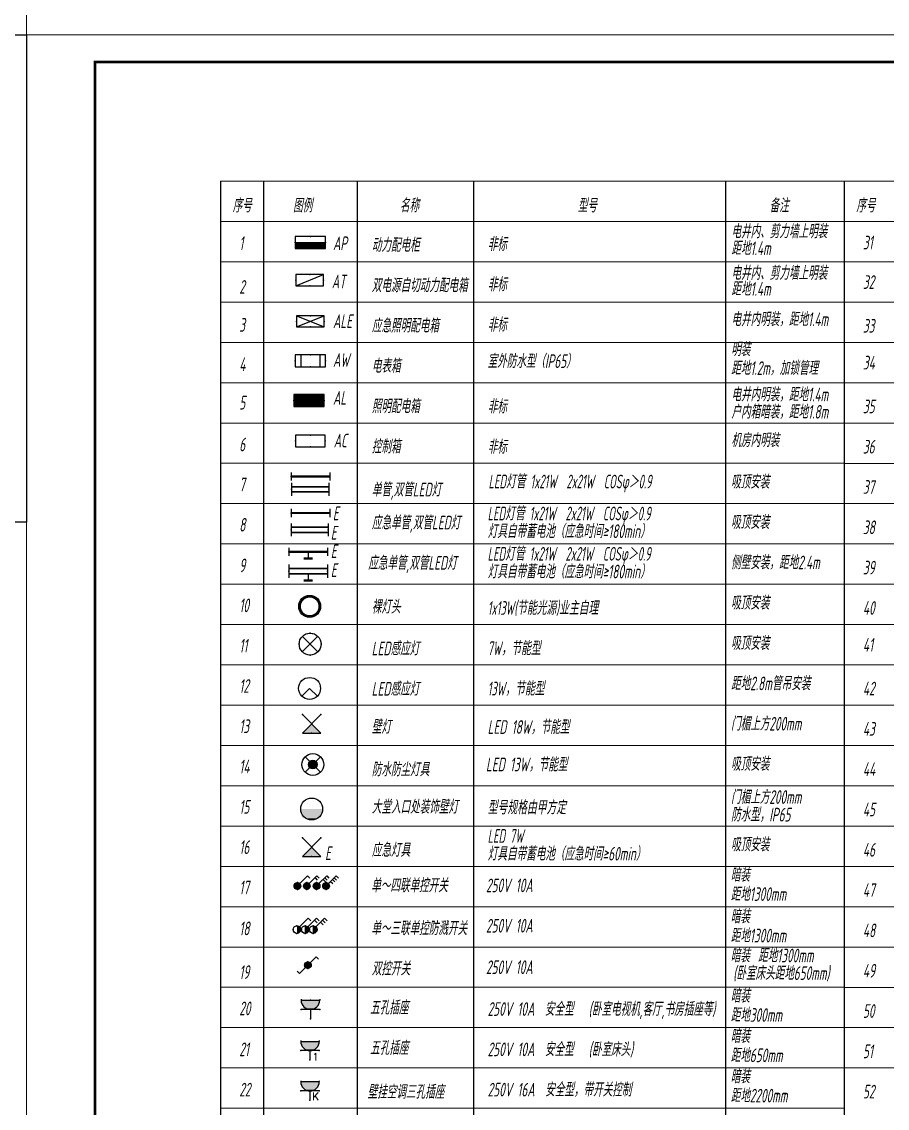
# Model space of a CAD drawing. Extents: x 3002737 to 4077523, y -995787 to -7267.
# Drawn here: x 3417173 to 3448794, y -678609 to -638912 of the extents above; entities that cross this region are included whole.
import ezdxf
from ezdxf.enums import TextEntityAlignment as Align

# ---------------------------------------------------------------- set-up
doc = ezdxf.new("R2010")
doc.units = 0
doc.header["$LTSCALE"] = 1000
doc.header["$MEASUREMENT"] = 0
doc.linetypes.add('CONTINOUS', pattern=[0])
doc.layers.get('0').update_dxf_attribs({"linetype": 'CONTINUOUS'})
doc.layers.add('DIM', color=3, linetype='CONTINUOUS', lineweight=20)
doc.layers.add('图框', color=147, linetype='CONTINUOUS', lineweight=20)
for name, color, linetype in [('EQUIP-插座', 3, 'CONTINUOUS'), ('EQUIP-照明', 3, 'CONTINUOUS'), ('EQUIP-箱柜', 3, 'CONTINUOUS'), ('TEL_TEXT', 7, 'CONTINUOUS'), ('text', 7, 'CONTINUOUS'), ('TK', 252, 'CONTINUOUS')]:
    doc.layers.add(name, color=color, linetype=linetype)
doc.styles.add('_TCH_LABEL', font='COMPLEX', dxfattribs={"bigfont": 'GBCBIG'})
doc.styles.add('_TEL_DIM', font='SIMPLEX', dxfattribs={"width": 0.8, "height": 3.5, "bigfont": 'HZTXT'})
doc.styles.add('HZTXT', font='gbeitc.shx', dxfattribs={"width": 0.8, "height": 400, "bigfont": 'hztxt.shx'})
doc.styles.get("Standard").update_dxf_attribs({"font": 'gbenor.shx', "bigfont": 'gbcbig.shx'})

# ---------------------------------------------------------------- blocks, each defined once
blk = doc.blocks.new('$equip$00001962')
for p, q in [((0.147, 0.356), (0.625, 0.833)), ((0.625, 0.833), (0.766, 0.692))]:
    blk.add_line(p, q)
blk.add_circle((0, 0.208), 0.208)
for p in [(-0.208, 0.208), (0, 0.417), (0, 0), (0.208, 0.208)]:
    blk.add_point(p)
for points in [[(-0.18, 0.313), (0.18, 0.313), (-0.208, 0.208), (0.208, 0.208)], [(-0.18, 0.104), (0.18, 0.104), (-0.208, 0.208), (0.208, 0.208)], [(-0.104, 0.389), (0.104, 0.389), (-0.18, 0.313), (0.18, 0.313)], [(-0.104, 0.028), (0.104, 0.028), (-0.18, 0.104), (0.18, 0.104)], [(0, 0.417), (0, 0.417), (-0.104, 0.389), (0.104, 0.389)], [(0, 0), (0, 0), (-0.104, 0.028), (0.104, 0.028)]]:
    blk.add_solid(points)
at = {"layer": 'TEL_TEXT', "style": '_TEL_DIM', "flags": 1}
blk.add_attdef('A', text='', height=0.00002, dxfattribs=at).set_placement((0, 0), align=Align.MIDDLE_CENTER)
blk = doc.blocks.new('$equip$00001963')
for p, q in [((0.147, 0.356), (0.625, 0.833)), ((0.512, 0.72), (0.653, 0.579)), ((0.625, 0.833), (0.766, 0.692))]:
    blk.add_line(p, q)
blk.add_circle((0, 0.208), 0.208)
for p in [(-0.208, 0.208), (0, 0.417), (0, 0), (0.208, 0.208)]:
    blk.add_point(p)
for points in [[(-0.18, 0.313), (0.18, 0.313), (-0.208, 0.208), (0.208, 0.208)], [(-0.18, 0.104), (0.18, 0.104), (-0.208, 0.208), (0.208, 0.208)], [(-0.104, 0.389), (0.104, 0.389), (-0.18, 0.313), (0.18, 0.313)], [(-0.104, 0.028), (0.104, 0.028), (-0.18, 0.104), (0.18, 0.104)], [(0, 0.417), (0, 0.417), (-0.104, 0.389), (0.104, 0.389)], [(0, 0), (0, 0), (-0.104, 0.028), (0.104, 0.028)]]:
    blk.add_solid(points)
at = {"layer": 'TEL_TEXT', "style": '_TEL_DIM', "flags": 1}
blk.add_attdef('A', text='', height=0.00002, dxfattribs=at).set_placement((0, 0), align=Align.MIDDLE_CENTER)
blk = doc.blocks.new('$equip$00001964')
for p, q in [((0.147, 0.356), (0.625, 0.833)), ((0.512, 0.72), (0.653, 0.579)), ((0.625, 0.833), (0.766, 0.692)), ((0.399, 0.607), (0.54, 0.466))]:
    blk.add_line(p, q)
blk.add_circle((0, 0.208), 0.208)
for p in [(-0.208, 0.208), (0, 0.417), (0, 0), (0.208, 0.208)]:
    blk.add_point(p)
for points in [[(-0.18, 0.313), (0.18, 0.313), (-0.208, 0.208), (0.208, 0.208)], [(-0.18, 0.104), (0.18, 0.104), (-0.208, 0.208), (0.208, 0.208)], [(-0.104, 0.389), (0.104, 0.389), (-0.18, 0.313), (0.18, 0.313)], [(-0.104, 0.028), (0.104, 0.028), (-0.18, 0.104), (0.18, 0.104)], [(0, 0.417), (0, 0.417), (-0.104, 0.389), (0.104, 0.389)], [(0, 0), (0, 0), (-0.104, 0.028), (0.104, 0.028)]]:
    blk.add_solid(points)
at = {"layer": 'TEL_TEXT', "style": '_TEL_DIM', "flags": 1}
blk.add_attdef('A', text='', height=0.00002, dxfattribs=at).set_placement((0, 0), align=Align.MIDDLE_CENTER)
blk = doc.blocks.new('$equip$00001965')
for p, q in [((0.147, 0.356), (0.625, 0.833)), ((0.512, 0.72), (0.653, 0.579)), ((0.625, 0.833), (0.766, 0.692)), ((0.286, 0.494), (0.427, 0.353)), ((0.399, 0.607), (0.54, 0.466))]:
    blk.add_line(p, q)
blk.add_circle((0, 0.208), 0.208)
for p in [(-0.208, 0.208), (0, 0.417), (0, 0), (0.208, 0.208)]:
    blk.add_point(p)
for points in [[(-0.18, 0.312), (0.18, 0.312), (-0.208, 0.208), (0.208, 0.208)], [(-0.18, 0.104), (0.18, 0.104), (-0.208, 0.208), (0.208, 0.208)], [(-0.104, 0.389), (0.104, 0.389), (-0.18, 0.312), (0.18, 0.312)], [(-0.104, 0.028), (0.104, 0.028), (-0.18, 0.104), (0.18, 0.104)], [(0, 0.417), (0, 0.417), (-0.104, 0.389), (0.104, 0.389)], [(0, 0), (0, 0), (-0.104, 0.028), (0.104, 0.028)]]:
    blk.add_solid(points)
at = {"layer": 'TEL_TEXT', "style": '_TEL_DIM', "flags": 1}
blk.add_attdef('A', text='', height=0.00002, dxfattribs=at).set_placement((0, 0), align=Align.MIDDLE_CENTER)
blk = doc.blocks.new('$equip$00001213')
for p, q in [((0.147, 0.356), (0.625, 0.833)), ((0.625, 0.833), (0.766, 0.692))]:
    blk.add_line(p, q)
blk.add_circle((0, 0.208), 0.208)
for p in [(-0.208, 0.208), (0, 0.417), (0, 0), (0.208, 0.208)]:
    blk.add_point(p)
for points in [[(0.104, 0.389), (0.104, 0.028), (0, 0.417), (0, 0)], [(0.18, 0.313), (0.18, 0.104), (0.104, 0.389), (0.104, 0.028)], [(0.208, 0.208), (0.208, 0.208), (0.18, 0.313), (0.18, 0.104)]]:
    blk.add_solid(points)
at = {"flags": 9}
blk.add_attdef('A', (0, 0), '', height=0.00002, dxfattribs=at)
blk = doc.blocks.new('$equip$00001214')
for p, q in [((0.147, 0.356), (0.625, 0.833)), ((0.512, 0.72), (0.653, 0.579)), ((0.625, 0.833), (0.766, 0.692)), ((0, 0.417), (0, 0))]:
    blk.add_line(p, q)
blk.add_circle((0, 0.208), 0.208)
for p in [(-0.208, 0.208), (0, 0.417), (0.208, 0.208), (0, 0)]:
    blk.add_point(p)
for points in [[(0.104, 0.389), (0.104, 0.028), (0, 0.417), (0, 0)], [(0.18, 0.313), (0.18, 0.104), (0.104, 0.389), (0.104, 0.028)], [(0.208, 0.208), (0.208, 0.208), (0.18, 0.313), (0.18, 0.104)]]:
    blk.add_solid(points)
at = {"flags": 9}
blk.add_attdef('A', (0, 0), '', height=0.00002, dxfattribs=at)
blk = doc.blocks.new('$equip$00001215')
for p, q in [((0.147, 0.356), (0.625, 0.833)), ((0.399, 0.607), (0.54, 0.466)), ((0.512, 0.72), (0.653, 0.579)), ((0.625, 0.833), (0.766, 0.692)), ((0, 0.417), (0, 0))]:
    blk.add_line(p, q)
blk.add_circle((0, 0.208), 0.208)
for p in [(-0.208, 0.208), (0, 0.417), (0, 0), (0.208, 0.208)]:
    blk.add_point(p)
for points in [[(0.104, 0.389), (0.104, 0.028), (0, 0.417), (0, 0)], [(0.18, 0.313), (0.18, 0.104), (0.104, 0.389), (0.104, 0.028)], [(0.208, 0.208), (0.208, 0.208), (0.18, 0.313), (0.18, 0.104)]]:
    blk.add_solid(points)
at = {"flags": 9}
blk.add_attdef('A', (0, 0), '', height=0.00002, dxfattribs=at)
blk = doc.blocks.new('$equip$00001208')
for p, q in [((0.147, 0.356), (0.512, 0.72)), ((0.512, 0.72), (0.653, 0.579)), ((-0.147, 0.061), (-0.512, -0.304)), ((-0.512, -0.304), (-0.653, -0.162))]:
    blk.add_line(p, q)
blk.add_circle((0, 0.208), 0.208)
for points in [[(-0.18, 0.312), (0.18, 0.312), (-0.208, 0.208), (0.208, 0.208)], [(-0.18, 0.104), (0.18, 0.104), (-0.208, 0.208), (0.208, 0.208)], [(-0.104, 0.389), (0.104, 0.389), (-0.18, 0.312), (0.18, 0.312)], [(-0.104, 0.028), (0.104, 0.028), (-0.18, 0.104), (0.18, 0.104)], [(0, 0.417), (0, 0.417), (-0.104, 0.389), (0.104, 0.389)], [(0, 0), (0, 0), (-0.104, 0.028), (0.104, 0.028)]]:
    blk.add_solid(points)
at = {"layer": 'EQUIP-照明'}
for p in [(-0.208, 0.208), (0, 0.417), (0, 0), (0.208, 0.208)]:
    blk.add_point(p, dxfattribs=at)
at = {"layer": 'EQUIP-照明', "flags": 9}
blk.add_attdef('A', (0, 0), '', height=0.00002, dxfattribs=at)
blk = doc.blocks.new('$equip$00001159')
for p, q in [((-1.2, 0.25), (-1.2, -0.25)), ((-1.2, 0), (1.2, 0)), ((1.2, 0.25), (1.2, -0.25))]:
    blk.add_line(p, q)
at = {"const_width": 0.14}
blk.add_lwpolyline([(-1.2, 0), (1.2, 0)], dxfattribs=at)
at = {"layer": 'EQUIP-照明'}
for p in [(-1.2, 0), (0, 0), (1.2, 0)]:
    blk.add_point(p, dxfattribs=at)
at = {"layer": 'EQUIP-照明', "flags": 9}
blk.add_attdef('A', (0, 0), '', height=0.00002, dxfattribs=at)
blk = doc.blocks.new('$equip$00001160')
for p, q in [((-1.2, 0.417), (-1.2, -0.417)), ((-1.2, 0.167), (1.2, 0.167)), ((1.2, 0.417), (1.2, -0.417)), ((-1.2, -0.167), (1.2, -0.167))]:
    blk.add_line(p, q)
at = {"const_width": 0.1}
for points in [[(-1.2, 0.167), (1.2, 0.167)], [(-1.2, -0.167), (1.2, -0.167)]]:
    blk.add_lwpolyline(points, dxfattribs=at)
at = {"layer": 'EQUIP-照明'}
for p in [(-1.2, 0), (0, 0.167), (1.2, 0), (0, -0.167)]:
    blk.add_point(p, dxfattribs=at)
at = {"layer": 'EQUIP-照明', "flags": 9}
blk.add_attdef('A', (0, 0), '', height=0.00002, dxfattribs=at)
blk = doc.blocks.new('$equip$00002539')
for p, q in [((-0.354, 0.354), (0.354, -0.354)), ((0.354, 0.354), (-0.354, -0.354))]:
    blk.add_line(p, q)
at = {"const_width": 0.032}
blk.add_lwpolyline([(-0.5, 0, 1), (0.5, 0, 1), (-0.5, 0, 0.911406)], format="xyb", dxfattribs=at)
blk.add_circle((0, 0), 0.5)
for p in [(0, 0.5), (-0.5, 0), (0.5, 0), (0, -0.5)]:
    blk.add_point(p)
at = {"color": 7, "style": '_TEL_DIM', "flags": 1}
blk.add_attdef('A', text='', height=0.00002, dxfattribs=at).set_placement((0, 0), align=Align.MIDDLE_CENTER)
blk = doc.blocks.new('$equip$00001149')
for p, q in [((-0.354, 0.354), (0.354, -0.354)), ((0.354, 0.354), (-0.354, -0.354))]:
    blk.add_line(p, q)
for radius in [0.5, 0.2]:
    blk.add_circle((0, 0), radius)
for points in [[(-0.173, 0.1), (0.173, 0.1), (-0.2, 0), (0.2, 0)], [(-0.173, -0.1), (0.173, -0.1), (-0.2, 0), (0.2, 0)], [(-0.1, 0.173), (0.1, 0.173), (-0.173, 0.1), (0.173, 0.1)], [(0, 0.2), (0, 0.2), (-0.1, 0.173), (0.1, 0.173)], [(-0.1, -0.173), (0.1, -0.173), (-0.173, -0.1), (0.173, -0.1)], [(0, -0.2), (0, -0.2), (-0.1, -0.173), (0.1, -0.173)]]:
    blk.add_solid(points)
at = {"flags": 9}
blk.add_attdef('A', (0, 0), '', height=0.00002, dxfattribs=at)
blk = doc.blocks.new('$equip$00001154')
for p, q in [((0, 0.283), (0, -0.283)), ((0, 0.283), (0.566, -0.283)), ((0.566, 0.283), (0, -0.283))]:
    blk.add_line(p, q)
for p in [(0, 0.004), (0.283, 0), (0.566, 0.283), (0.566, -0.283)]:
    blk.add_point(p)
blk.add_solid([(0, -0.283), (0.283, 0), (0, 0.283)])
at = {"layer": 'TEL_TEXT', "style": '_TEL_DIM', "flags": 1}
blk.add_attdef('A', text='', height=0.00002, dxfattribs=at).set_placement((0, 0), align=Align.MIDDLE_CENTER)
blk = doc.blocks.new('$equip$00001165')
for p, q in [((-1.2, 0.995), (-1.2, 0.162)), ((-1.2, 0.745), (1.2, 0.745)), ((1.2, 0.995), (1.2, 0.162)), ((-1.2, 0.412), (1.2, 0.412)), ((0, 0.412), (0, 0))]:
    blk.add_line(p, q)
for points, const_width in [([(-1.2, 0.745), (1.2, 0.745)], 0.1), ([(-1.2, 0.412), (1.2, 0.412)], 0.1), ([(-0.282, 0), (0.282, 0)], 0.14)]:
    blk.add_lwpolyline(points, dxfattribs=dict(const_width=const_width))
for p in [(0, 0.745), (-1.2, 0.579), (0, 0), (1.2, 0.579)]:
    blk.add_point(p)
at = {"flags": 9}
blk.add_attdef('A', (0, 0), '', height=0.00002, dxfattribs=at)
blk = doc.blocks.new('$equip$00001164')
for p, q in [((-1.2, 0.662), (-1.2, 0.162)), ((-1.2, 0.412), (1.2, 0.412)), ((0, 0.412), (0, 0)), ((0, 0), (0, 0)), ((1.2, 0.662), (1.2, 0.162))]:
    blk.add_line(p, q)
at = {"const_width": 0.14}
for points in [[(-1.2, 0.412), (1.2, 0.412)], [(-0.282, 0), (0.282, 0)]]:
    blk.add_lwpolyline(points, dxfattribs=at)
for p in [(-1.2, 0.412), (0, 0.412), (0, 0), (1.2, 0.412)]:
    blk.add_point(p)
at = {"flags": 9}
blk.add_attdef('A', (0, 0), '', height=0.00002, dxfattribs=at)
blk = doc.blocks.new('$equip$00001428')
for p, q in [((0.75, 0.6), (-0.75, 0.6)), ((-0.75, 0.6), (-0.75, 0)), ((-0.469, 0.6), (-0.469, 0)), ((0.469, 0.6), (0.469, 0)), ((0.75, 0), (0.75, 0.6)), ((-0.75, 0), (0.75, 0))]:
    blk.add_line(p, q)
for p in [(0, 0.6), (-0.75, 0.3), (0, 0), (0.75, 0.3)]:
    blk.add_point(p)
at = {"style": '_TCH_LABEL', "flags": 9}
blk.add_attdef('A', (0, 0), '', height=0.00002, dxfattribs=at)
blk = doc.blocks.new('*X10')
at = {"color": 0}
for p, q in [((-250, 33), (-183, 100)), ((-250, 68), (-218, 100)), ((-247, 0), (-147, 100)), ((-212, 0), (-112, 100)), ((-177, 0), (-77, 100)), ((-141, 0), (-41, 100)), ((-106, 0), (-6, 100)), ((-71, 0), (29, 100)), ((-35, 0), (65, 100)), ((0, 0), (100, 100)), ((35, 0), (135, 100)), ((71, 0), (171, 100)), ((106, 0), (206, 100)), ((141, 0), (241, 100)), ((177, 0), (250, 73)), ((212, 0), (250, 38)), ((247, 0), (250, 3))]:
    blk.add_line(p, q, dxfattribs=at)
blk = doc.blocks.new('$equip$00001414')
for p, q in [((0.75, 0.6), (-0.75, 0.6)), ((-0.75, 0.6), (-0.75, 0)), ((0.75, 0), (0.75, 0.6)), ((-0.75, 0.3), (0.75, 0.3)), ((-0.75, 0), (0.75, 0))]:
    blk.add_line(p, q)
at = {"const_width": 0.3}
blk.add_lwpolyline([(-0.75, 0.15), (0.75, 0.15)], dxfattribs=at)
for p in [(0, 0.6), (-0.75, 0.3), (0, 0), (0.75, 0.3)]:
    blk.add_point(p)
at = {"xscale": 0.00300000000061118, "yscale": 0.00300000000061118, "zscale": 0.00300000000061118}
blk.add_blockref('*X10', (0, 0), dxfattribs=at)
at = {"style": '_TCH_LABEL', "flags": 9}
blk.add_attdef('A', (0, 0), '', height=0.00002, dxfattribs=at)
blk = doc.blocks.new('*X8')
at = {"color": 0}
for p, q in [((-250, 33), (-83, 200)), ((-250, 68), (-118, 200)), ((-250, 104), (-154, 200)), ((-250, 139), (-189, 200)), ((-250, 174), (-224, 200)), ((-247, 0), (-47, 200)), ((-212, 0), (-12, 200)), ((-177, 0), (23, 200)), ((-141, 0), (59, 200)), ((-106, 0), (94, 200)), ((-71, 0), (129, 200)), ((-35, 0), (165, 200)), ((0, 0), (200, 200)), ((35, 0), (235, 200)), ((71, 0), (250, 179)), ((106, 0), (250, 144)), ((141, 0), (250, 109)), ((177, 0), (250, 73)), ((212, 0), (250, 38)), ((247, 0), (250, 3))]:
    blk.add_line(p, q, dxfattribs=at)
blk = doc.blocks.new('$equip$00001421')
for p, q in [((0.75, 0.6), (-0.75, 0.6)), ((-0.75, 0.6), (-0.75, 0)), ((0.75, 0), (0.75, 0.6)), ((-0.75, 0), (0.75, 0))]:
    blk.add_line(p, q)
at = {"const_width": 0.6}
blk.add_lwpolyline([(-0.75, 0.3), (0.75, 0.3)], dxfattribs=at)
for p in [(0, 0.6), (-0.75, 0.3), (0, 0), (0.75, 0.3)]:
    blk.add_point(p)
at = {"xscale": 0.00300000000061118, "yscale": 0.00300000000061118, "zscale": 0.00300000000061118}
blk.add_blockref('*X8', (0, 0), dxfattribs=at)
at = {"style": '_TCH_LABEL', "flags": 9}
blk.add_attdef('A', (0, 0), '', height=0.00002, dxfattribs=at)
blk = doc.blocks.new('$equip$00001416')
for p, q in [((0.75, 0.6), (-0.75, 0.6)), ((-0.75, 0), (0.75, 0.6)), ((-0.75, 0.6), (-0.75, 0)), ((0.75, 0), (0.75, 0.6)), ((-0.75, 0), (0.75, 0))]:
    blk.add_line(p, q)
for p in [(0, 0.6), (-0.75, 0.3), (0, 0), (0.75, 0.3)]:
    blk.add_point(p)
at = {"style": '_TCH_LABEL', "flags": 9}
blk.add_attdef('A', (0, 0), '', height=0.00002, dxfattribs=at)
blk = doc.blocks.new('$equip$00001424')
for p, q in [((-0.75, 0), (0.75, 0.6)), ((-0.75, 0.6), (0.75, 0)), ((0.75, 0.6), (-0.75, 0.6)), ((-0.75, 0.6), (-0.75, 0)), ((0.75, 0), (0.75, 0.6)), ((-0.75, 0), (0.75, 0))]:
    blk.add_line(p, q)
for p in [(0, 0.6), (-0.75, 0.3), (0, 0), (0.75, 0.3)]:
    blk.add_point(p)
at = {"style": '_TCH_LABEL', "flags": 9}
blk.add_attdef('A', (0, 0), '', height=0.00002, dxfattribs=at)
blk = doc.blocks.new('$equip$00001413')
for p, q in [((0.75, 0.6), (-0.75, 0.6)), ((-0.75, 0.6), (-0.75, 0)), ((0.75, 0), (0.75, 0.6)), ((-0.75, 0), (0.75, 0))]:
    blk.add_line(p, q)
for p in [(0, 0.6), (-0.75, 0.3), (0, 0), (0.75, 0.3)]:
    blk.add_point(p)
at = {"style": '_TCH_LABEL', "flags": 9}
blk.add_attdef('A', (0, 0), '', height=0.00002, dxfattribs=at)
blk = doc.blocks.new('$equip$00001151')
blk.add_circle((0, 0.5), 0.5)
for points in [[(0.433, 0.25), (-0.433, 0.25), (0.5, 0.5), (-0.5, 0.5)], [(0.25, 0.067), (-0.25, 0.067), (0.433, 0.25), (-0.433, 0.25)], [(0, 0), (0, 0), (0.25, 0.067), (-0.25, 0.067)]]:
    blk.add_solid(points)
at = {"flags": 9}
blk.add_attdef('A', (0, 0), '', height=0.00002, dxfattribs=at)
blk = doc.blocks.new('$equip$00001237')
for p, q in [((-0.5, 1.05), (-0.5, 1)), ((-0.5, 1), (0.5, 1)), ((0.5, 1.05), (0.5, 1)), ((0.5, 0.5), (-0.5, 0.5)), ((0, 0.5), (0, 0))]:
    blk.add_line(p, q)
blk.add_arc((0, 1), 0.5, 180, 0)
for p in [(0, 1), (-0.5, 0.5), (0, 0), (0.5, 0.5)]:
    blk.add_point(p)
for points in [[(0.433, 0.75), (-0.433, 0.75), (0.5, 1), (-0.5, 1)], [(0.25, 0.567), (-0.25, 0.567), (0.433, 0.75), (-0.433, 0.75)], [(0, 0.5), (0, 0.5), (0.25, 0.567), (-0.25, 0.567)]]:
    blk.add_solid(points)
at = {"flags": 9}
blk.add_attdef('A', (0, 0), '', height=0.00002, dxfattribs=at)
blk = doc.blocks.new('$equip$00001764')
for p, q in [((-0.5, 1.05), (-0.5, 1)), ((-0.5, 1), (0.5, 1)), ((0.5, 1.05), (0.5, 1)), ((0.5, 0.5), (-0.5, 0.5)), ((0, 0.5), (0, 0))]:
    blk.add_line(p, q)
blk.add_arc((0, 1), 0.5, 180, 0)
for p in [(-0.5, 0.5), (0, 0), (0.5, 0.5)]:
    blk.add_point(p)
for points in [[(0.433, 0.75), (-0.433, 0.75), (0.5, 1), (-0.5, 1)], [(0.25, 0.567), (-0.25, 0.567), (0.433, 0.75), (-0.433, 0.75)], [(0, 0.5), (0, 0.5), (0.25, 0.567), (-0.25, 0.567)]]:
    blk.add_solid(points)
at = {"color": 7, "style": '_TEL_DIM'}
blk.add_attdef('$TEXT$', text='', height=0.4, dxfattribs=at).set_placement((0.303, 0.211), align=Align.MIDDLE_CENTER)
at = {"color": 7, "style": '_TEL_DIM', "flags": 1}
blk.add_attdef('A', text='', height=0.00002, dxfattribs=at).set_placement((0, 0), align=Align.MIDDLE_CENTER)
blk = doc.blocks.new('$equip$00001176')
for q in [(-0.354, -0.354), (0.354, -0.354)]:
    blk.add_line((0, 0), q)
blk.add_circle((0, 0), 0.5)
at = {"style": '_TCH_LABEL', "flags": 9}
blk.add_attdef('A', (0, 0), '', height=0.00002, dxfattribs=at)
blk = doc.blocks.new('$equip$00001150')
at = {"const_width": 0.1}
blk.add_lwpolyline([(-0.45, 0, 1), (0.45, 0, 1)], format="xyb", close=True, dxfattribs=at)
blk.add_circle((0, 0), 0.5)
at = {"flags": 9}
blk.add_attdef('A', (0, 0), '', height=0.00002, dxfattribs=at)

msp = doc.modelspace()

# ---------------------------------------------------------------- linework, layer by layer
at = {"layer": 'DIM', "color": 2, "linetype": 'Continuous'}
for p, q in [((3424439.4, -644737), (3447223.5, -644737)), ((3447223.5, -644737.5), (3462036, -644737.5)), ((3424439.4, -646209.7), (3447223.5, -646209.7)), ((3447223.5, -646210.2), (3462036, -646210.2)), ((3424439.4, -647682.4), (3447223.5, -647682.4)), ((3447223.5, -647682.9), (3462036, -647682.9)), ((3424439.4, -649155.1), (3447223.5, -649155.1)), ((3447223.5, -649155.6), (3462036, -649155.6)), ((3424439.4, -650627.7), (3447223.5, -650627.7)), ((3447223.5, -650628.3), (3462036, -650628.3)), ((3424439.4, -652100.4), (3447223.5, -652100.4)), ((3447223.5, -652101), (3462036, -652101)), ((3424439.4, -653573.1), (3447223.5, -653573.1)), ((3447223.5, -653573.6), (3462036, -653573.6)), ((3424439.4, -655045.8), (3447223.5, -655045.8)), ((3447223.5, -655046.3), (3462036, -655046.3)), ((3424439.4, -656518.5), (3447223.5, -656518.5)), ((3447223.5, -656519), (3462036, -656519)), ((3424439.4, -657991.2), (3447223.5, -657991.2)), ((3447223.5, -657991.7), (3462036, -657991.7)), ((3424439.4, -659463.9), (3447223.5, -659463.9)), ((3447223.5, -659464.4), (3462036, -659464.4)), ((3424439.4, -660936.6), (3447223.5, -660936.6)), ((3447223.5, -660937.1), (3462036, -660937.1)), ((3424439.4, -662409.3), (3447223.5, -662409.3)), ((3447223.5, -662409.8), (3462036, -662409.8)), ((3424439.4, -663882), (3447223.5, -663882)), ((3447223.5, -663882.5), (3462036, -663882.5)), ((3424439.4, -665354.7), (3447223.5, -665354.7)), ((3424439.4, -665354.7), (3447223.5, -665354.7)), ((3447223.5, -665355.2), (3462036, -665355.2)), ((3424439.4, -666827.4), (3447223.5, -666827.4)), ((3447223.5, -666827.9), (3462036, -666827.9)), ((3424439.4, -668300.1), (3447223.5, -668300.1)), ((3424439.4, -668300.1), (3447223.5, -668300.1)), ((3424439.4, -668300.1), (3447223.5, -668300.1)), ((3424439.4, -668300.1), (3447223.5, -668300.1)), ((3447223.5, -668300.6), (3462036, -668300.6)), ((3424439.4, -669772.8), (3447223.5, -669772.8)), ((3424439.4, -669772.8), (3447223.5, -669772.8)), ((3447223.5, -669773.3), (3462036, -669773.3)), ((3424439.4, -671245.5), (3447223.5, -671245.5)), ((3447223.5, -671245.5), (3462036, -671245.5)), ((3424439.4, -672718.1), (3447223.5, -672718.1)), ((3447223.5, -672718.1), (3462036, -672718.1)), ((3447223.5, -672718.7), (3448793.9, -672718.7)), ((3424439.4, -674190.8), (3447223.5, -674190.8)), ((3424439.4, -674190.8), (3447223.5, -674190.8)), ((3424439.4, -674190.8), (3447223.5, -674190.8)), ((3424439.4, -674190.8), (3447223.5, -674190.8)), ((3424439.4, -674190.8), (3447223.5, -674190.8)), ((3447223.5, -674191.4), (3448793.9, -674191.4)), ((3447223.5, -674191.4), (3462036, -674191.4)), ((3424439.4, -675663.5), (3447223.5, -675663.5)), ((3424439.4, -675663.5), (3447223.5, -675663.5)), ((3447223.5, -675663.5), (3462036, -675663.5)), ((3447223.5, -675664.1), (3448793.9, -675664.1)), ((3424439.4, -677136.2), (3447223.5, -677136.2)), ((3447223.5, -677136.7), (3448793.9, -677136.7)), ((3447223.5, -677136.7), (3462036, -677136.7)), ((3424439.4, -678608.9), (3447223.5, -678608.9))]:
    msp.add_line(p, q, dxfattribs=at)
at = {"layer": 'text', "color": 2}
msp.add_lwpolyline([(3417351.8, -657194.9), (3387353.6, -657194.9), (3387353.6, -639386.6), (3417351.8, -639386.6)], close=True, dxfattribs=at)
at = {"layer": 'TK', "color": 2}
for p, q in [((3424439.4, -644737), (3424439.4, -693335.9)), ((3426009.8, -644737), (3426009.8, -693335.9)), ((3429428.2, -644737), (3429428.2, -693335.9)), ((3433681.4, -644737), (3433681.4, -693335.9)), ((3442879.6, -644737), (3442879.6, -693335.9)), ((3447223.5, -644737), (3447223.5, -668300.1)), ((3447223.5, -644737.5), (3447223.5, -693335.9)), ((3447223.5, -646209.7), (3447223.5, -693335.9))]:
    msp.add_line(p, q, dxfattribs=at)
at = {"layer": '图框'}
for points in [[(3417351.8, -597432.4), (3476751.6, -597432.4), (3476751.6, -639386.6), (3417351.8, -639386.6)], [(3417351.8, -639386.6), (3501451.8, -639386.6), (3501451.8, -698786.6), (3417351.8, -698786.6)]]:
    msp.add_lwpolyline(points, close=True, dxfattribs=at)
at = {"layer": '图框', "const_width": 100}
msp.add_lwpolyline([(3500451.8, -697786.6), (3500451.8, -640386.6), (3419851.8, -640386.6), (3419851.8, -697786.6)], close=True, dxfattribs=at)

# ---------------------------------------------------------------- block references
at = {"layer": 'EQUIP-插座', "xscale": 678.8571428656578, "yscale": 678.8571428656578, "zscale": 678.8571428656578}
msp.add_blockref('$equip$00001237', (3427719, -675340.7), dxfattribs=at)
at = {"layer": 'EQUIP-插座'}
ref = msp.add_blockref('$equip$00001764', (3427703.9, -676842.9), dxfattribs=dict(at, xscale=678.8571428656578, yscale=678.8571428656578, zscale=678.8571428656578))
ref.add_attrib('$TEXT$', '1', dxfattribs={"layer": '0', "color": 7, "height": 271.5, "style": '_TEL_DIM'}).set_placement((3427909.6, -676728.4), align=Align.MIDDLE_CENTER)
at = {"layer": 'EQUIP-插座', "xscale": 678.8571428656578, "yscale": 678.8571428656578, "zscale": 678.8571428656578}
msp.add_blockref('$equip$00001764', (3427703.9, -678315.5), dxfattribs=at).add_auto_attribs({'$TEXT$': 'K'})
at = {"layer": 'EQUIP-照明'}
for name, p, xscale, yscale, zscale in [('$equip$00001159', (3427719, -655531), 589.285714328289, 589.285714328289, 589.285714328289), ('$equip$00001160', (3427711.3, -655995.2), 565.714285671711, 565.714285671711, 565.714285671711), ('$equip$00001159', (3427719, -656860.9), 589.285714328289, 589.285714328289, 589.285714328289), ('$equip$00001160', (3427694.9, -657474.5), 565.714285671711, 565.714285671711, 565.714285671711), ('$equip$00001164', (3427637.6, -658526.7), 589, 589, 589), ('$equip$00001165', (3427637.6, -659326.9), 589, 589, 589), ('$equip$00001150', (3427693.6, -660272.6), 800, 800, 800), ('$equip$00002539', (3427707.6, -661649.9), 800, 800, 800), ('$equip$00001176', (3427689.6, -663269.1), 800, 800, 800), ('$equip$00001149', (3427806.9, -666052.3), 800, 800, 800), ('$equip$00001151', (3427766.6, -668074.1), 800, 800, 800), ('$equip$00001962', (3427242.9, -670611.2), 589.285714328289, 589.285714328289, 589.285714328289), ('$equip$00001963', (3427586.2, -670611.2), 589.285714328289, 589.285714328289, 589.285714328289), ('$equip$00001964', (3427946.6, -670611.2), 589.285714328289, 589.285714328289, 589.285714328289), ('$equip$00001965', (3428289.9, -670611.2), 589.285714328289, 589.285714328289, 589.285714328289), ('$equip$00001208', (3427626.2, -673506.1), 600, 600, 600)]:
    msp.add_blockref(name, p, dxfattribs=dict(at, xscale=xscale, yscale=yscale, zscale=zscale))
at = {"layer": 'EQUIP-照明', "xscale": 1200, "yscale": 1200, "zscale": 1200, "rotation": 90}
for p in [(3427766.4, -664904), (3427766.4, -669406.7)]:
    msp.add_blockref('$equip$00001154', p, dxfattribs=at)
at = {"layer": 'EQUIP-照明', "linetype": 'ByBlock', "xscale": 662.9464285969734, "yscale": 662.9464285969734, "zscale": 662.9464285969734}
for name, p in [('$equip$00001213', (3427227.6, -672218.1)), ('$equip$00001214', (3427531.7, -672218.1)), ('$equip$00001215', (3427825.4, -672218.1))]:
    msp.add_blockref(name, p, dxfattribs=at)
at = {"layer": 'EQUIP-箱柜', "linetype": 'CONTINOUS', "xscale": 736.6071428656578, "yscale": 736.6071428656578, "zscale": 736.6071428656578}
msp.add_blockref('$equip$00001414', (3427719, -647200.5), dxfattribs=at)
at = {"layer": 'EQUIP-箱柜'}
for name, p, xscale, yscale, zscale in [('$equip$00001416', (3427692.5, -648556.2), 678.8571428656578, 678.8571428656578, 678.8571428656578), ('$equip$00001424', (3427719, -650061.6), 678.8571428656578, 678.8571428656578, 678.8571428656578), ('$equip$00001421', (3427667.7, -652969.8), 736.6071428656578, 736.6071428656578, 736.6071428656578), ('$equip$00001413', (3427719, -654443.1), 720, 720, 720)]:
    msp.add_blockref(name, p, dxfattribs=dict(at, xscale=xscale, yscale=yscale, zscale=zscale))
at = {"layer": 'EQUIP-箱柜', "ltscale": 5, "xscale": 736.6071428656578, "yscale": 736.6071428656578, "zscale": 736.6071428656578}
msp.add_blockref('$equip$00001428', (3427719, -651521.1), dxfattribs=at)

# ---------------------------------------------------------------- texts
at = {"color": 0, "style": 'HZTXT'}
for s, width, p in [('序号', 0.7, (3424873.1, -645876.6)), ('图例', 0.7, (3427083, -645876.6)), ('名称', 0.7, (3430985.1, -645876.6)), ('型号', 0.7, (3437485.6, -645876.6)), ('备注', 0.7, (3444492.1, -645876.6)), ('序号', 0.7, (3447657.2, -645877.1)), ('电井内、剪力墙上明装', 0.7, (3443096, -646821.7)), ('1', 0.7, (3425120.7, -647252.1)), ('AP', 0.7, (3428545.1, -647257.1)), ('动力配电柜', 0.7, (3429957.8, -647321.3)), ('非标', 0.7, (3434194.2, -647286.1)), ('距地1.4m', 0.7, (3443096, -647436.9)), ('31', 0.7, (3447904.8, -647231.4)), ('电井内、剪力墙上明装', 0.7, (3443096, -648342.5)), ('AT', 0.7, (3428500.9, -648651.9)), ('双电源自切动力配电箱', 0.7, (3429957.8, -648794)), ('非标', 0.7, (3434195.2, -648758.8)), ('32', 0.7, (3447904.8, -648673)), ('2', 0.7, (3425120.7, -648850.2)), ('距地1.4m', 0.7, (3443096, -648922.5)), ('3', 0.7, (3425120.7, -650238.2)), ('ALE', 0.7, (3428545.1, -650104.8)), ('ALE', 0.7, (3428545.1, -650104.8)), ('应急照明配电箱', 0.7, (3429957.8, -650266.7)), ('非标', 0.7, (3434195.2, -650231.5)), ('电井内明装，距地1.4m', 0.7, (3443096, -650032.6)), ('33', 0.7, (3447904.8, -650271)), ('明装', 0.7, (3443088.6, -651129.9)), ('AW', 0.7, (3428545.1, -651521.7)), ('室外防水型（IP65）', 0.7, (3434187.9, -651563.4)), ('4', 0.7, (3425120.7, -651678.5)), ('电表箱', 0.7, (3429957.8, -651739.4)), ('距地1.2m，加锁管理', 0.7, (3443088.6, -651816.4)), ('34', 0.7, (3447904.8, -651618.3)), ('电井内明装，距地1.4m', 0.7, (3443096, -652781.7)), ('5', 0.7, (3425120.7, -653079.4)), ('AL', 0.7, (3428545.1, -652905)), ('照明配电箱', 0.7, (3429957.8, -653212.1)), ('非标', 0.7, (3434194.2, -653223.9)), ('户内箱暗装，距地1.8m', 0.7, (3443096, -653412.2)), ('35', 0.7, (3447904.8, -653216.4)), ('6', 0.7, (3425120.7, -654607.7)), ('AC', 0.7, (3428570.4, -654464.9)), ('控制箱', 0.7, (3429957.8, -654684.8)), ('非标', 0.7, (3434194.2, -654696.6)), ('机房内明装', 0.7, (3443096, -654450.6)), ('36', 0.7, (3447904.8, -654689.1)), ('LED灯管 1x21W  2x21W  COSφ＞0.9', 0.65, (3434227.4, -655961.5)), ('7', 0.7, (3425120.7, -656067)), ('单管,双管LED灯', 0.7, (3429957.8, -656257.1)), ('吸顶安装', 0.7, (3443083.1, -655971.1)), ('37', 0.7, (3447904.8, -656161.8)), ('LED灯管 1x21W  2x21W  COSφ＞0.9', 0.65, (3434194.2, -657129.7)), ('E', 0.7, (3428540.7, -657124.5)), ('应急单管,双管LED灯', 0.7, (3429957.8, -657462.7)), ('吸顶安装', 0.7, (3443083.1, -657443.8)), ('8', 0.7, (3425120.7, -657539.7)), ('E', 0.7, (3428465, -657831.4)), ('灯具自带蓄电池（应急时间≥180min）', 0.7, (3434194.2, -657776.9)), ('38', 0.7, (3447904.8, -657634.5)), ('E', 0.7, (3428465, -658510.2)), ('LED灯管 1x21W  2x21W  COSφ＞0.9', 0.65, (3434194.2, -658602.4)), ('9', 0.7, (3425120.7, -659025.8)), ('应急单管,双管LED灯', 0.7, (3429825.3, -658935.4)), ('侧壁安装，距地2.4m', 0.7, (3443083.1, -658916.5)), ('E', 0.7, (3428465, -659197.7)), ('灯具自带蓄电池（应急时间≥180min）', 0.7, (3434194.2, -659249.6)), ('39', 0.7, (3447904.8, -659107.2)), ('10', 0.7, (3425120.7, -660485.1)), ('裸灯头', 0.7, (3429957.8, -660535.8)), ('1x13W(节能光源)业主自理', 0.65, (3434194.2, -660581)), ('吸顶安装', 0.7, (3443083.1, -660391.6)), ('40', 0.7, (3447904.8, -660579.9)), ('吸顶安装', 0.7, (3443083.1, -661864.3)), ('11', 0.7, (3425120.7, -661957.8)), ('LED感应灯', 0.7, (3429957.8, -662060)), ('7W，节能型 ', 0.65, (3434194.2, -662053.7)), ('41', 0.7, (3447904.8, -661927.2)), ('12', 0.7, (3425120.7, -663430.5)), ('距地2.8m管吊安装', 0.7, (3443083.1, -663337)), ('LED感应灯', 0.7, (3429957.8, -663532.7)), ('13W，节能型 ', 0.65, (3434194.2, -663526.4)), ('42', 0.7, (3447904.8, -663525.3)), ('13', 0.7, (3425120.7, -664903.2)), ('壁灯', 0.7, (3429957.8, -664921.5)), ('LED 18W，节能型', 0.7, (3434194.2, -664930)), ('门楣上方200mm', 0.7, (3443083.1, -664809.7)), ('43', 0.7, (3447904.8, -664998)), ('吸顶安装', 0.7, (3443083.1, -666279.9)), ('14', 0.7, (3425120.7, -666375.9)), ('防水防尘灯具', 0.7, (3429957.8, -666478)), ('44', 0.7, (3447904.8, -666470.7)), ('大堂入口处装饰壁灯', 0.7, (3429957.8, -667845.7)), ('型号规格由甲方定', 0.65, (3434194.2, -667870.5)), ('门楣上方200mm', 0.7, (3443083.1, -667488.6)), ('15', 0.7, (3425120.7, -667848.6)), ('防水型，IP65', 0.7, (3443083.1, -668132.1)), ('45', 0.7, (3447904.8, -667943.4)), ('LED 7W', 0.65, (3434194.2, -668911.2)), ('16', 0.7, (3425120.7, -669321.2)), ('应急灯具', 0.7, (3429957.8, -669423.4)), ('吸顶安装', 0.7, (3443083.1, -669225.3)), ('E', 0.7, (3428256.8, -669541.8)), ('灯具自带蓄电池（应急时间≥60min）', 0.7, (3434194.2, -669558.5)), ('46', 0.7, (3447904.8, -669416.1)), ('暗装', 0.7, (3443071.7, -670332.9)), ('17', 0.7, (3425120.7, -670793.9)), ('距地1300mm', 0.7, (3443071.7, -671034.5)), ('47', 0.7, (3447904.8, -670888.8)), ('暗装', 0.7, (3443071.7, -671849.7)), ('18', 0.7, (3425120.7, -672287.9)), ('距地1300mm', 0.7, (3443071.7, -672551.3)), ('48', 0.7, (3447904.8, -672361.5)), ('暗装', 0.7, (3443071.7, -673278.3)), ('距地1300mm', 0.7, (3444072.5, -673278.3)), ('19', 0.7, (3425120.7, -673885.9)), ('(卧室床头距地650mm)', 0.7, (3443164.5, -673922.3)), ('49', 0.7, (3447904.8, -673834.1)), ('暗装', 0.7, (3443071.7, -674751)), ('20', 0.7, (3425120.7, -675212)), ('五孔插座', 0.7, (3429895.3, -675182.6)), ('250V 10A  安全型', 0.7, (3434194.2, -675233.8)), ('(卧室电视机,客厅,书房插座等)', 0.7, (3437886.2, -675233.8)), ('50', 0.7, (3447904.8, -675306.8)), ('距地300mm', 0.7, (3443071.7, -675452.6)), ('暗装', 0.7, (3443071.7, -676223.7)), ('21', 0.7, (3425120.7, -676705.9)), ('五孔插座', 0.7, (3429895.3, -676655.3)), ('250V 10A  安全型', 0.7, (3434194.2, -676706.5)), ('(卧室床头)', 0.7, (3437886.2, -676706.5)), ('距地650mm', 0.7, (3443071.7, -676925.3)), ('51', 0.7, (3447904.8, -676779.5)), ('暗装', 0.7, (3443071.7, -677696.3)), ('250V 16A  安全型，带开关控制', 0.7, (3434194.2, -678179.2)), ('22', 0.7, (3425120.7, -678178.6)), ('壁挂空调三孔插座', 0.7, (3429805, -678259.6)), ('距地2200mm', 0.7, (3443071.7, -678398)), ('52', 0.7, (3447904.8, -678252.2))]:
    msp.add_text(s, height=500, dxfattribs=dict(at, width=width)).set_placement(p)
at = {"color": 0, "style": 'HZTXT', "width": 0.7}
for s, p in [('LED 13W，节能型', (3434133.8, -666049.3)), ('单～四联单控开关', (3429935.3, -670467.4)), ('250V 10A', (3434133.8, -670467.4)), ('单～三联单控防溅开关', (3429938, -672033.4)), ('250V 10A', (3434133.8, -671940.1)), ('双控开关', (3429957.8, -673506.1)), ('250V 10A', (3434133.8, -673456.8))]:
    msp.add_text(s, height=500, dxfattribs=at).set_placement(p, align=Align.MIDDLE_LEFT)

doc.saveas('drawing.dxf')
